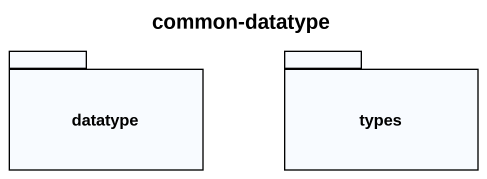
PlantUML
@startuml
title common-datatype
package datatype {
}
package types {
}
@enduml
